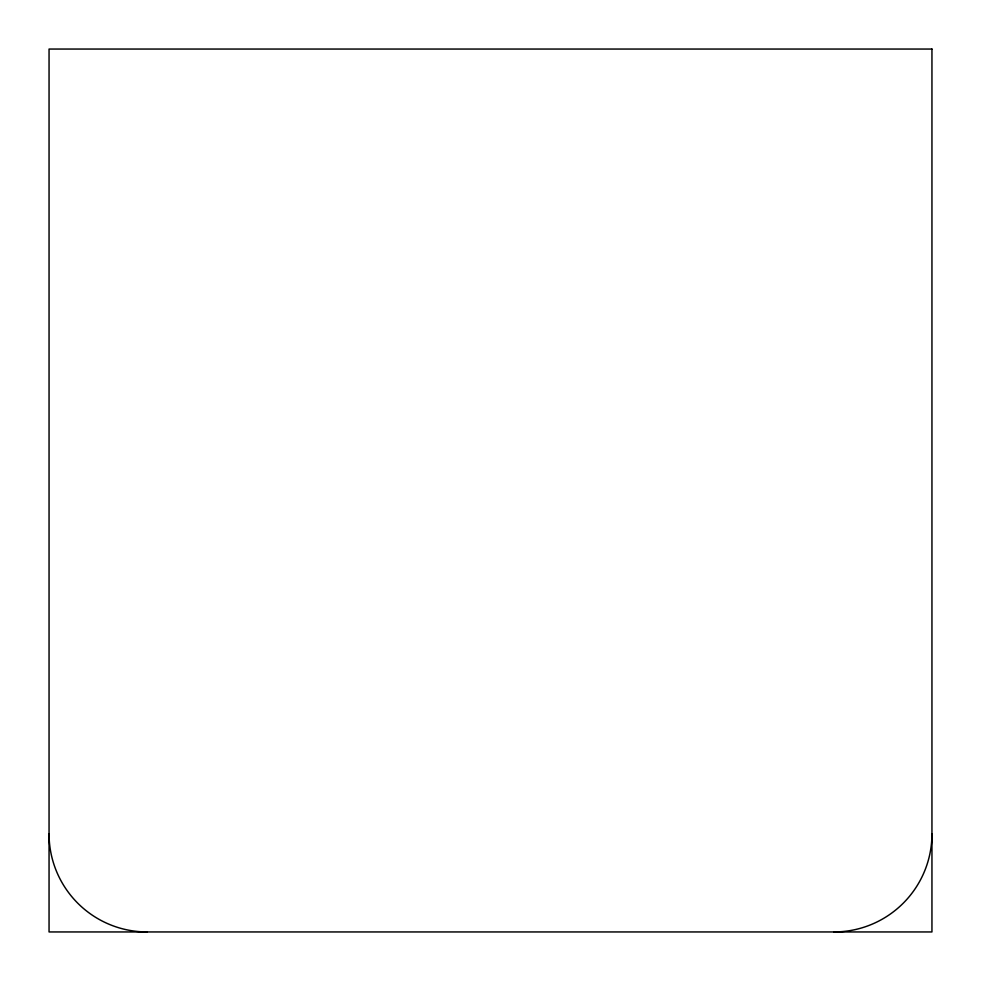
<?xml version="1.0" encoding="UTF-8"?>
<svg xmlns="http://www.w3.org/2000/svg" width="981" height="981" viewBox="0 0 981 981"><rect width="100%" height="100%" fill="white"/><g stroke="black" fill="none" stroke-linecap="round" stroke-linejoin="round"><path stroke-width="1.47" d="M931.95 833.85A98.1 98.1 0 0 1 833.85 931.95M147.15 931.95A98.1 98.1 0 0 1 49.05 833.85M931.95 49.05L49.05 49.05L49.05 931.95L931.95 931.95L931.95 49.05"/></g></svg>
